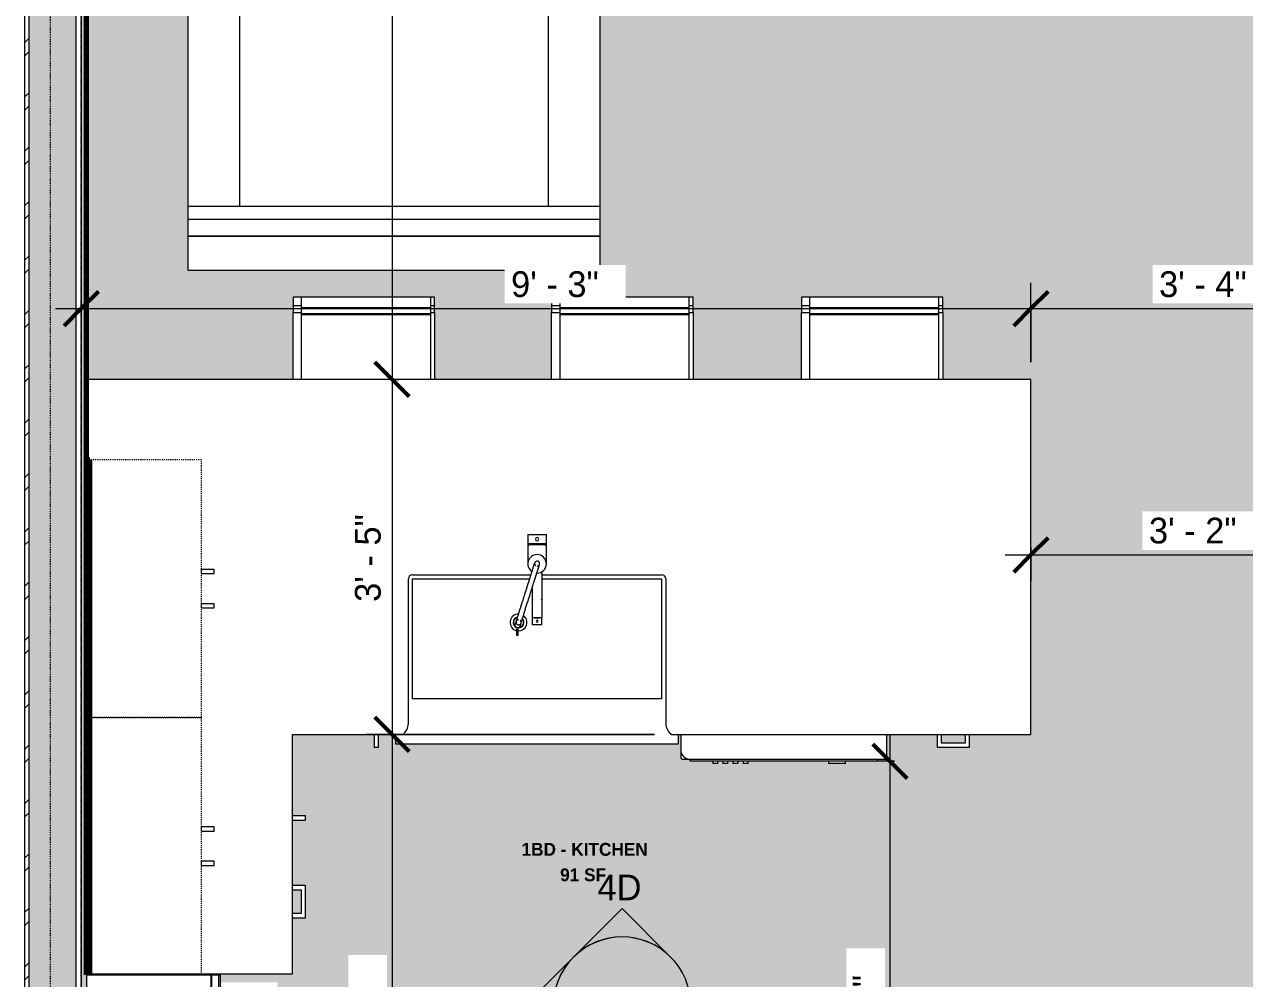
# Model space of a CAD drawing. Header units: inches. Extents: x 3011 to 5543, y -20 to 12119.
# Drawn here: x 4126.9 to 4269.1, y 10524.6 to 10635.8 of the extents above; entities that cross this region are included whole.
import ezdxf

# ---------------------------------------------------------------- set-up
doc = ezdxf.new("R2010")
doc.units = ezdxf.units.IN
doc.header["$MEASUREMENT"] = 0
doc.linetypes.add('Dash', pattern=[0.25, 0.125, -0.125])
doc.linetypes.add('Dash 3_32_', pattern=[0.1875, 0.09375, -0.09375])
for name, color, linetype, lineweight in [('0-2', 10, 'Continuous', 5), ('A-ANNO-DIMS', 211, 'Continuous', 9), ('A-ANNO-DIMS-32', 211, 'Continuous', 9), ('A-AREA-IDEN', 2, 'Continuous', 9), ('A-DETL-1', 90, 'Dash 3_32_', 18), ('A-WALL-1', 113, 'Continuous', 70), ('A-WALL-2', 113, 'Continuous', 9), ('A-WALL-3', 250, 'Continuous', 18), ('A-WALL-PATT-1', 50, 'Continuous', 9), ('A-WALL-PATT-2', 8, 'Continuous', 9), ('A-WALL-PATT-3', 253, 'Continuous', 9), ('G-ANNO-SYMB', 111, 'Continuous', 9), ('I-FURN', 30, 'Continuous', 9), ('I-WALL-1', 7, 'Continuous', 70), ('P-SANR-FIXT', 6, 'Continuous', 9), ('Q-CASE', 31, 'Continuous', 9), ('Q-CASE-3', 31, 'Dash', 9), ('Q-SPCQ', 91, 'Continuous', 9)]:
    doc.layers.add(name, color=color, linetype=linetype, lineweight=lineweight)
doc.layers.add('A-AREA-PATT-1', color=255, linetype='Continuous', lineweight=9, transparency=1)
doc.styles.add('Century Gothic', font='ufonts.com_century-gothic.ttf', dxfattribs={"height": 3})
doc.styles.add('Century Gothic_B_1', font='GOTHICB.TTF', dxfattribs={"height": 1.5})
doc.dimstyles.new('OD_1__HACK', dxfattribs={"dimscale": 12, "dimtxt": 3.132505, "dimasz": 0.333333, "dimexe": 0.25, "dimexo": 0.166667, "dimgap": 0.041667, "dimtad": 1, "dimdec": 0, "dimzin": 3, "dimdsep": 46, "dimlunit": 4, "dimtxsty": 'Century Gothic', "dimblk1": 'OBLIQUE', "dimblk2": 'OBLIQUE', "dimsah": 1, "dimcen": 0.09, "dimdle": 0.25, "dimazin": 0, "dimtfac": 1, "dimtdec": 4, "dimtix": 1, "dimtmove": 0, "dimatfit": 3, "dimfxl": 1, "dimtvp": 1, "dimtfill": 1, "dimfrac": 2, "dimtolj": 1, "dimtzin": 0, "dimarcsym": 2})
doc.dimstyles.new('OD_1__HACK_2_1', dxfattribs={"dimscale": 12, "dimtxt": 3.132505, "dimasz": 0.333333, "dimexe": 0.25, "dimexo": 0.166667, "dimgap": 0.041667, "dimtad": 1, "dimdec": 0, "dimzin": 3, "dimdsep": 46, "dimlunit": 4, "dimtxsty": 'Century Gothic', "dimblk1": 'OBLIQUE', "dimblk2": 'OBLIQUE', "dimsah": 1, "dimcen": 0.09, "dimdle": 0.25, "dimazin": 0, "dimtfac": 1, "dimtdec": 4, "dimtix": 1, "dimtmove": 0, "dimatfit": 3, "dimfxl": 1, "dimtvp": 1, "dimtfill": 1, "dimfrac": 2, "dimtolj": 1, "dimtzin": 0, "dimarcsym": 2})

# ---------------------------------------------------------------- blocks, each defined once
blk = doc.blocks.new('CTR - 1st Phase - Common Walls_rvt-6-1ST FLOOR - 1BD B - ADA TYPE B')
at = {"layer": 'A-WALL-PATT-1'}
h = blk.add_hatch(dxfattribs=at)
h.set_pattern_fill('FP_1', color=256, style=0, pattern_type=2)
h.set_pattern_definition([(0, (0, 0), (10.24, 2.56), [0.422, -7.258, 0.422, -7.258, -40.96]), (0, (0, 0), (10.24, 2.56), [-15.36, 0.422, -14.938, 0.422, -7.258, -17.92]), (0, (0, 0), (10.24, 2.56), [-38.4, 0.422, -4.698, 0.422, -12.378]), (120, (3.84, 1.28), (-7.33702503, 7.58810013), [0.422, -7.258, 0.422, -7.258, -40.96]), (120, (3.84, 1.28), (-7.33702503, 7.58810013), [-15.36, 0.422, -14.938, 0.422, -7.258, -17.92]), (120, (3.84, 1.28), (-7.33702503, 7.58810013), [-38.4, 0.422, -4.698, 0.422, -12.378]), (240, (5.12, 6.4), (-2.90297497, -10.14810013), [0.422, -7.258, 0.422, -7.258, -40.96]), (240, (5.12, 6.4), (-2.90297497, -10.14810013), [-15.36, 0.422, -14.938, 0.422, -7.258, -17.92]), (240, (5.12, 6.4), (-2.90297497, -10.14810013), [-38.4, 0.422, -4.698, 0.422, -12.378])])
h.paths.add_polyline_path([(-3200.7, 10476.16), (-3200.07, 10476.16), (-3200.07, 10671.61), (-3200.7, 10671.61), (-3200.7, 10488.92)], flags=0)
h.paths.add_polyline_path([(-3200.07, 10709.61), (-3200.07, 10813.49), (-3200.7, 10813.49), (-3200.7, 10709.61)], flags=0)
at = {"layer": 'A-WALL-PATT-2'}
h = blk.add_hatch(dxfattribs=at)
h.set_pattern_fill('FP_2', color=256, style=0, pattern_type=2)
h.set_pattern_definition([(45, (0, 0), (-3.1678384, 3.1678384), []), (45, (0, 4.8), (-3.1678384, 3.1678384), [])])
h.paths.add_polyline_path([(-3207.32, 10475.54), (-3206.82, 10475.54), (-3206.82, 10813.49), (-3207.32, 10813.49), (-3207.32, 10476.16)], flags=0)
at = {"layer": 'A-WALL-PATT-3'}
h = blk.add_hatch(dxfattribs=at)
h.set_pattern_fill('FP_3', color=256, style=0, pattern_type=2)
h.set_pattern_definition([(161.57, (0.16, 0.16), (-1.279773737, -0.000426766), [0, -9.107, 1.011, 0]), (18.43, (-0.16, 0.16), (-1.279773737, 0.000426766), [0, -9.107, 1.011, 0]), (108.43, (0.16, 0.16), (0.639452382, -3.199964008), [3.035, -7.083]), (71.57, (-0.16, 0.16), (0.639452382, 3.199964008), [3.035, -7.083])])
h.paths.add_polyline_path([(-3206.82, 10475.54), (-3201.32, 10475.54), (-3201.32, 10813.49), (-3206.82, 10813.49), (-3206.82, 10476.16)], flags=0)
at = {"layer": 'A-WALL-3'}
for p, q in [((-3207.32, 10813.49), (-3207.32, 10476.16)), ((-3206.82, 10813.49), (-3206.82, 10476.16)), ((-3201.32, 10671.61), (-3201.32, 10476.16)), ((-3200.7, 10671.61), (-3200.7, 10476.16))]:
    blk.add_line(p, q, dxfattribs=at)
at = {"layer": 'I-WALL-1'}
blk.add_line((-3200.07, 10525.05), (-3200.07, 10671.61), dxfattribs=at)
blk = doc.blocks.new('Couch-Both_Arms-Generic - 2-1523460-1ST FLOOR - 1BD B - ADA TYPE B')
at = {"layer": 'I-FURN'}
for p, q in [((-18, 18.5), (18, 18.5)), ((-18, 17.5), (-18, 18.5)), ((18, 18.5), (18, 17.5)), ((-24, 17.5), (-18, 17.5)), ((-24, -10), (-24, 17.5)), ((-18, 17.5), (-18, -10)), ((18, 17.5), (24, 17.5)), ((18, -10), (18, 17.5)), ((24, 17.5), (24, -10)), ((-24, -10), (24, -10)), ((-24, -13.5), (-24, -10)), ((24, -10), (24, -13.5)), ((-24, -11.5), (24, -11.5)), ((-24, -13.5), (24, -13.5)), ((-24, -17.5), (-24, -13.5)), ((24, -13.5), (-24, -13.5)), ((24, -13.5), (24, -17.5)), ((24, -17.5), (-24, -17.5))]:
    blk.add_line(p, q, dxfattribs=at)
blk = doc.blocks.new('Range - 24_ x 30_-2806124-1ST FLOOR - 1BD B - ADA TYPE B')
at = {"layer": 'Q-SPCQ'}
blk.add_line((0, -22), (0.12, -22), dxfattribs=at)
for centre, radius, start, end in [((6.5, -6), 3.5, 360, 180), ((23.5, -6), 3, 0, 180), ((6.5, -6), 3.5, 180, 223.5648), ((6.5, -6), 3.5, 316.4706, 0), ((23.5, -6), 3, 180, 233.8773), ((23.5, -6), 3, 306.1227, 0), ((6.5, -6), 3.5, 261.0228, 278.9772)]:
    blk.add_arc(centre, radius, start, end, dxfattribs=at)
blk = doc.blocks.new('Dishwasher_15404 - 34_ counter-2817256-1ST FLOOR - 1BD B - ADA TYPE B')
at = {"layer": 'Q-SPCQ'}
for p, q in [((26.68, 0), (24, 0)), ((26.87, -22.93), (26.87, -0.2)), ((27.12, -1.09), (26.87, -1.09)), ((27.12, -1.09), (27.12, -22.91)), ((27.37, -4.82), (27.12, -4.82)), ((27.37, -4.82), (27.37, -5.81)), ((27.12, -6.79), (27.37, -6.79)), ((27.37, -5.81), (27.37, -6.79)), ((27.37, -16.15), (27.12, -16.15)), ((27.12, -16.74), (27.37, -16.74)), ((27.37, -16.15), (27.37, -16.74)), ((27.37, -17.33), (27.12, -17.33)), ((27.12, -17.92), (27.37, -17.92)), ((27.37, -17.33), (27.37, -17.92)), ((27.37, -18.51), (27.12, -18.51)), ((27.12, -19.1), (27.37, -19.1)), ((27.37, -19.69), (27.12, -19.69)), ((27.37, -18.51), (27.37, -19.1)), ((27.37, -19.69), (27.37, -20.28)), ((27.12, -20.28), (27.37, -20.28)), ((24, -24), (25.8, -24)), ((25.8, -24), (26.68, -24)), ((27.12, -22.91), (26.87, -22.91)), ((26.87, -23.8), (26.87, -22.93))]:
    blk.add_line(p, q, dxfattribs=at)
for centre, radius, start, end in [((26.68, -0.2), 0.197, 360, 90), ((26.68, -0.2), 0.197, 15, 75), ((25.8, -22.93), 1.07, 270, 0), ((26.68, -23.8), 0.197, 270, 0)]:
    blk.add_arc(centre, radius, start, end, dxfattribs=at)
blk = doc.blocks.new('Bar_Stool_6722_1_ - Bar_Stool_6722_1_-1372833-1ST FLOOR - 1BD B - ADA TYPE B')
at = {"layer": 'I-FURN'}
for p, q in [((1, 0), (0, 0)), ((0, 0), (0, -0.98)), ((0, -0.98), (1, -0.98)), ((0, -0.98), (0, -1.78)), ((1, -1.24), (1, 0)), ((16, 0), (1, 0)), ((1, -1.91), (1, -1.24)), ((16, -1.24), (1, -1.24)), ((16.5, 0), (16, 0)), ((16, 0), (16, -1.24)), ((16, -0.98), (16.5, -0.98)), ((16, -1.24), (16, -1.91)), ((16.5, -0.98), (16.5, 0)), ((16.5, -1.78), (16.5, -0.98)), ((0, -1.78), (1, -1.78)), ((0, -9.59), (0, -1.78)), ((1, -1.91), (16, -1.91)), ((1, -2.03), (1, -1.91)), ((1, -9.59), (1, -2.03)), ((1, -2.03), (16, -2.03)), ((16, -1.78), (16.5, -1.78)), ((16, -1.91), (16, -2.03)), ((16, -2.03), (16, -9.59)), ((16.5, -1.78), (16.5, -9.59))]:
    blk.add_line(p, q, dxfattribs=at)
blk = doc.blocks.new('30quot_MicrowaveVent_11166 - 70cm miele oven-2804781-1ST FLOOR - 1BD B - ADA TYPE B')
at = {"layer": 'Q-CASE'}
for p, q in [((8.88, 16.6), (7.69, 16.6)), ((7.69, 15.63), (7.69, 16.55)), ((8.88, 16.55), (8.88, 15.63)), ((15.68, 15.6), (-14.2, 15.6)), ((-14.2, 15.39), (-14.2, 15.6)), ((-14.2, 14.61), (-14.2, 15.39)), ((15.68, 15.39), (-14.2, 15.39)), ((15.68, 14.61), (-14.2, 14.61)), ((-14.2, 0), (-14.2, 14.49)), ((-14.2, 14.49), (15.68, 14.49)), ((15.68, 15.6), (15.68, 15.39)), ((15.68, 15.39), (15.68, 14.61)), ((15.68, 14.49), (15.68, 0)), ((-14.2, 0), (15.68, 0))]:
    blk.add_line(p, q, dxfattribs=at)
blk = doc.blocks.new('Base Cabinet 4 Drawer 254 - Base Cabinet 4 Drawer 254 15_-2584595-1ST FLOOR - 1BD B - ADA TYPE B')
at = {"layer": 'Q-CASE'}
for p, q in [((2.61, 25.5), (-1.14, 25.5)), ((-1.14, 25.5), (-1.14, 24)), ((-0.64, 24), (-0.64, 25)), ((-0.64, 25), (2.11, 25)), ((2.11, 25), (2.11, 24)), ((2.61, 24), (2.61, 25.5))]:
    blk.add_line(p, q, dxfattribs=at)
blk = doc.blocks.new('Base Cabinet 3 Drawer 230 - Base Cabinet 3 Drawer 230 15_-2603807-1ST FLOOR - 1BD B - ADA TYPE B')
at = {"layer": 'Q-CASE'}
for p, q in [((2.61, 25.5), (-1.14, 25.5)), ((-1.14, 25.5), (-1.14, 24)), ((-0.64, 24), (-0.64, 25)), ((-0.64, 25), (2.11, 25)), ((2.11, 25), (2.11, 24)), ((2.61, 24), (2.61, 25.5))]:
    blk.add_line(p, q, dxfattribs=at)
blk = doc.blocks.new('kitchen_faucet_14143 - kitchen_faucet_14143-2965259-1ST FLOOR - 1BD B - ADA TYPE B')
at = {"layer": 'P-SANR-FIXT'}
for p, q in [((-7.58, 2.4), (-8.24, 2.4)), ((-8.24, 2.2), (-7.58, 2.2)), ((-6.99, 1.91), (-7.41, 2.04)), ((-7.23, 2.59), (-6.81, 2.46)), ((-6.3, 0.57), (-7.09, 0.57)), ((-7.09, -0.57), (-7.09, 0.57)), ((-2.84, 0.59), (-6.3, 0.59)), ((-6.3, 0.3), (-6.3, 0.59)), ((-6.3, 0.29), (-6.3, 0.15)), ((-6.3, 0.15), (-6.3, 0.29)), ((-6.3, 0.15), (-6.3, -0.15)), ((-6.3, -0.15), (-6.3, 0.15)), ((-3.97, 0.59), (-4.89, 0.59)), ((-0.9, 0.59), (-0.93, 0.59)), ((2.26, 1.08), (0, 1.08)), ((2.34, 1.02), (2.1, 1.02)), ((2.26, 1.08), (2.26, -1.08)), ((3.44, 1.08), (2.34, 1.08)), ((2.34, -1.08), (2.34, 1.08)), ((3.44, 1.08), (3.44, -1.08)), ((-7.09, -0.57), (-6.3, -0.57)), ((-6.3, -0.15), (-6.3, -0.29)), ((-6.3, -0.29), (-6.3, -0.15)), ((-6.3, -0.59), (-6.3, -0.3)), ((-6.3, -0.59), (-0.9, -0.59)), ((-4.89, -0.59), (-3.97, -0.59)), ((0, -1.08), (2.26, -1.08)), ((2.1, -1.02), (2.34, -1.02)), ((2.34, -1.08), (3.44, -1.08))]:
    blk.add_line(p, q, dxfattribs=at)
at = {"layer": 'P-SANR-FIXT', "flags": 128}
for points in [[(-6.52, 2.15), (-6.53, 2.23), (-6.56, 2.3), (-6.61, 2.36), (-6.67, 2.41), (-6.74, 2.44), (-6.82, 2.45), (-6.9, 2.44), (-6.97, 2.41), (-7.03, 2.36), (-7.08, 2.3), (-7.1, 2.23), (-7.11, 2.15)], [(-7.11, 2.15), (-7.1, 2.08), (-7.08, 2), (-7.03, 1.94), (-6.97, 1.9), (-6.9, 1.87), (-6.82, 1.86), (-6.74, 1.87), (-6.67, 1.9), (-6.61, 1.94), (-6.59, 1.97)], [(-6.91, 1.87), (-6.91, 1.87), (-6.91, 1.87), (-6.9, 1.87), (-6.9, 1.87), (-6.9, 1.87), (-6.89, 1.87), (-6.89, 1.86), (-6.88, 1.86), (-6.88, 1.86), (-6.87, 1.86), (-6.86, 1.86), (-6.71, 1.81), (-6.69, 1.8), (-6.68, 1.8), (-6.51, 1.75), (-6.49, 1.74), (-6.46, 1.73), (-6.43, 1.72), (-6.41, 1.71), (-6.38, 1.7), (-6.35, 1.69), (-6.32, 1.68), (-6.29, 1.67), (-6.26, 1.66), (-6.22, 1.65), (-6.19, 1.64), (-6.16, 1.63), (-6.12, 1.62), (-6.09, 1.61), (-6.05, 1.6), (-6.01, 1.59), (-5.98, 1.58), (-5.94, 1.56), (-5.9, 1.55), (-5.86, 1.54), (-5.82, 1.53), (-5.78, 1.51), (-5.74, 1.5), (-5.69, 1.49), (-5.65, 1.47), (-5.61, 1.46), (-5.56, 1.45), (-5.52, 1.43), (-5.47, 1.42), (-5.42, 1.4), (-5.38, 1.39), (-5.33, 1.37), (-5.28, 1.36), (-5.23, 1.34), (-5.18, 1.33), (-4.48, 1.1), (-4.42, 1.09), (-4.36, 1.07), (-4.31, 1.05), (-4.25, 1.03), (-4.19, 1.01), (-4.13, 0.99), (-4.07, 0.98), (-4.02, 0.96), (-3.96, 0.94), (-3.9, 0.92), (-3.84, 0.9), (-3.78, 0.88), (-3.72, 0.86), (-3.66, 0.85), (-3.6, 0.83), (-3.54, 0.81), (-3.48, 0.79), (-3.42, 0.77), (-3.36, 0.75), (-3.3, 0.73), (-3.24, 0.71), (-3.18, 0.69), (-3.12, 0.68), (-3.06, 0.66), (-3, 0.64), (-2.94, 0.62), (-2.88, 0.6), (-2.83, 0.58), (-2.77, 0.56), (-2.71, 0.55), (-2.65, 0.53), (-2.03, 0.33), (-1.98, 0.32), (-1.93, 0.3), (-1.88, 0.28), (-1.83, 0.27), (-1.78, 0.25), (-1.54, 0.18), (-1.49, 0.16), (-1.45, 0.15), (-1.4, 0.13), (-1.36, 0.12), (-1.31, 0.1), (-1.27, 0.09), (-1.23, 0.08), (-1.18, 0.06), (-1.14, 0.05), (-1.1, 0.04), (-1.06, 0.03), (-1.03, 0.01), (-0.99, 0), (-0.95, -0.01), (-0.91, -0.02), (-0.88, -0.03), (-0.84, -0.04), (-0.81, -0.05), (-0.77, -0.07), (-0.74, -0.08), (-0.71, -0.09), (-0.68, -0.1), (-0.65, -0.11), (-0.62, -0.11), (-0.59, -0.12), (-0.56, -0.13), (-0.53, -0.14), (-0.51, -0.15), (-0.48, -0.16), (-0.45, -0.17), (-0.43, -0.17), (-0.41, -0.18), (-0.38, -0.19), (-0.36, -0.2), (-0.34, -0.2), (-0.32, -0.21), (-0.3, -0.21), (-0.28, -0.22), (-0.26, -0.23), (-0.25, -0.23), (-0.23, -0.24), (-0.21, -0.24), (-0.2, -0.25), (-0.18, -0.25), (-0.17, -0.26), (-0.16, -0.26), (-0.15, -0.26), (-0.14, -0.27), (-0.13, -0.27), (-0.12, -0.27), (-0.11, -0.28), (-0.1, -0.28), (-0.09, -0.28), (-0.09, -0.28), (-0.08, -0.28), (-0.08, -0.29), (-0.07, -0.29), (-0.07, -0.29), (-0.07, -0.29), (-0.07, -0.29), (-0.06, -0.29), (-0.06, -0.29)], [(-6.73, 2.43), (-6.73, 2.43), (-6.73, 2.43), (-6.73, 2.43), (-6.72, 2.43), (-6.72, 2.43), (-6.72, 2.43), (-6.71, 2.43), (-6.71, 2.43), (-6.7, 2.42), (-6.69, 2.42), (-6.68, 2.42), (-6.53, 2.37), (-6.52, 2.37), (-6.5, 2.36), (-6.48, 2.35), (-6.46, 2.35), (-6.44, 2.34), (-6.42, 2.33), (-6.39, 2.33), (-6.37, 2.32), (-6.34, 2.31), (-6.32, 2.3), (-6.29, 2.3), (-6.27, 2.29), (-6.24, 2.28), (-6.21, 2.27), (-6.18, 2.26), (-6.15, 2.25), (-6.12, 2.24), (-6.09, 2.23), (-6.06, 2.22), (-6.03, 2.21), (-5.99, 2.2), (-5.96, 2.19), (-5.92, 2.18), (-5.89, 2.17), (-5.85, 2.16), (-5.81, 2.14), (-5.78, 2.13), (-5.74, 2.12), (-5.7, 2.11), (-5.66, 2.1), (-5.62, 2.08), (-5.58, 2.07), (-5.53, 2.06), (-5.49, 2.04), (-5.45, 2.03), (-5.4, 2.01), (-5.36, 2), (-5.31, 1.99), (-5.27, 1.97), (-5.22, 1.96), (-5.17, 1.94), (-5.12, 1.93), (-5.07, 1.91), (-5.02, 1.9), (-4.97, 1.88), (-4.92, 1.86), (-4.87, 1.85), (-4.82, 1.83), (-4.77, 1.81), (-4.71, 1.8), (-4.66, 1.78), (-4.61, 1.76), (-4.55, 1.75), (-4.5, 1.73), (-4.44, 1.71), (-4.39, 1.69), (-4.33, 1.68), (-4.27, 1.66), (-4.22, 1.64), (-4.16, 1.62), (-4.1, 1.6), (-4.04, 1.59), (-3.99, 1.57), (-3.93, 1.55), (-3.87, 1.53), (-3.81, 1.51), (-3.75, 1.49), (-3.69, 1.47), (-3.63, 1.46), (-3.57, 1.44), (-3.51, 1.42), (-3.45, 1.4), (-3.39, 1.38), (-3.33, 1.36), (-3.27, 1.34), (-3.21, 1.32), (-3.15, 1.31), (-3.09, 1.29), (-3.03, 1.27), (-2.97, 1.25), (-2.92, 1.23), (-2.86, 1.21), (-2.8, 1.19), (-2.74, 1.17), (-2.68, 1.16), (-2.62, 1.14), (-2.56, 1.12), (-2.51, 1.1), (-1.88, 0.9), (-1.83, 0.89), (-1.78, 0.87), (-1.73, 0.85), (-1.67, 0.84), (-1.62, 0.82), (-1.4, 0.75), (-1.35, 0.74), (-1.3, 0.72), (-1.26, 0.71), (-1.21, 0.69), (-1.17, 0.68), (-1.12, 0.66), (-1.08, 0.65), (-1.04, 0.64), (-1, 0.62), (-0.96, 0.61), (-0.92, 0.6), (-0.88, 0.59), (-0.84, 0.57), (-0.8, 0.56), (-0.76, 0.55), (-0.73, 0.54), (-0.69, 0.53), (-0.66, 0.52), (-0.62, 0.51), (-0.59, 0.5), (-0.56, 0.49), (-0.52, 0.47), (-0.49, 0.47), (-0.46, 0.46), (-0.43, 0.45), (-0.4, 0.44), (-0.38, 0.43), (-0.35, 0.42), (-0.32, 0.41), (-0.3, 0.4), (-0.27, 0.4), (-0.25, 0.39), (-0.22, 0.38), (-0.2, 0.37), (-0.18, 0.37), (-0.16, 0.36), (-0.14, 0.35), (-0.12, 0.35), (-0.1, 0.34), (-0.08, 0.34), (-0.06, 0.33), (-0.05, 0.32), (-0.03, 0.32), (-0.02, 0.32), (0, 0.31), (0.01, 0.31), (0.02, 0.3), (0.03, 0.3), (0.04, 0.3), (0.05, 0.29), (0.06, 0.29), (0.07, 0.29), (0.08, 0.28), (0.09, 0.28), (0.09, 0.28), (0.1, 0.28), (0.1, 0.28), (0.11, 0.28), (0.11, 0.28), (0.11, 0.27), (0.11, 0.27), (0.11, 0.27)], [(0.27, -0.18), (0.3, -0.11), (0.32, -0.03), (0.31, 0.04), (0.29, 0.12), (0.25, 0.18), (0.19, 0.23), (0.13, 0.27), (0.05, 0.29), (-0.03, 0.28), (-0.1, 0.26), (-0.17, 0.22), (-0.22, 0.16)], [(-0.27, -0.02), (-0.27, -0.06), (-0.24, -0.13), (-0.2, -0.2), (-0.15, -0.25), (-0.08, -0.28), (0, -0.3), (0.08, -0.3), (0.15, -0.28), (0.21, -0.23), (0.27, -0.18)]]:
    blk.add_lwpolyline(points, dxfattribs=at)
at = {"layer": 'P-SANR-FIXT'}
for centre, radius, start, end in [((-6.83, 2.16), 0.984, 0, 166.1547), ((-6.83, 2.16), 0.984, 177.3509, 180), ((-6.83, 2.16), 0.984, 180, 324.7572), ((-6.83, 2.16), 0.63, 10.1899, 180), ((-6.83, 2.16), 0.63, 180, 314.2219), ((-6.83, 2.16), 0.591, 132.8835, 180), ((-6.83, 2.16), 0.591, 180, 191.3603), ((-6.83, 2.16), 0.591, 191.3603, 311.9843), ((-6.83, 2.16), 0.591, 12.1323, 132.8835), ((-6.69, 0), 0.118, 0, 180), ((0, 0), 1.08, 178.2461, 180), ((0, 0), 1.08, 0, 147.1418), ((2.88, 0), 0.197, 360, 180), ((-6.69, 0), 0.118, 180, 360), ((0, 0), 1.08, 180, 360), ((2.88, 0), 0.197, 180, 360)]:
    blk.add_arc(centre, radius, start, end, dxfattribs=at)
for centre, major_axis, ratio, start_param, end_param in [((-8.24, 2.3), (0, 0.0984), 0.984808, 4.712389, 7.853982), ((-8.24, 2.3), (0, 0.0984), 0.984808, 1.570796, 4.712389), ((-3.97, 0), (0, 0.591), 0.906308, 6.104473, 6.736574), ((-3.97, 0), (0, 0.591), 0.906308, 2.688204, 3.320305)]:
    blk.add_ellipse(centre, major_axis=major_axis, ratio=ratio, start_param=start_param, end_param=end_param, dxfattribs=at)
blk = doc.blocks.new('Stainless Steel Farmhous Kitchen Sink - Stainless Steel Farmhous Kitchen Sink-2552578-1ST FLOOR - 1BD B - ADA TYPE B')
at = {"layer": 'P-SANR-FIXT'}
for p, q in [((-33, 22.2), (-33, 21.11)), ((0, 22.2), (-33, 22.2)), ((0, 21.11), (0, 22.2)), ((-31, 3), (-31, 16.96)), ((-31, 16.96), (-2, 16.96)), ((-2, 16.96), (-2, 3)), ((-17.09, 3), (-31, 3)), ((-2, 3), (-15.65, 3))]:
    blk.add_line(p, q, dxfattribs=at)
blk = doc.blocks.new('300 Series Wall Hung Cabinet_302 - 30_ X 36_-2572944-1ST FLOOR - 1BD B - ADA TYPE B')
at = {"layer": 'Q-CASE'}
for p, q in [((-2.25, -13.19), (-1.76, -13.19)), ((-2.25, -13.19), (-2.25, -14.69)), ((-1.76, -14.69), (-1.76, -13.19)), ((1.75, -13.19), (2.24, -13.19)), ((1.75, -13.19), (1.75, -14.69)), ((2.24, -14.69), (2.24, -13.19)), ((-2.25, -14.69), (-1.76, -14.69)), ((1.75, -14.69), (2.24, -14.69))]:
    blk.add_line(p, q, dxfattribs=at)
at = {"layer": 'Q-CASE-3'}
for p, q in [((15, -0.19), (-15, -0.19)), ((-15, -0.19), (-15, -13.19)), ((15, -13.19), (15, -0.19)), ((-15, -13.19), (15, -13.19))]:
    blk.add_line(p, q, dxfattribs=at)
blk = doc.blocks.new('Base Cabinet Corner 197 - Base Cabinet Corner 197-2569781-1ST FLOOR - 1BD B - ADA TYPE B')
at = {"layer": 'Q-CASE'}
for p, q in [((2.23, 34), (0.74, 34)), ((0.74, 33.51), (2.23, 33.51)), ((2.23, 33.51), (2.23, 34)), ((10.73, 25.5), (10.24, 25.5)), ((10.24, 25.5), (10.24, 24)), ((10.73, 24), (10.73, 25.5))]:
    blk.add_line(p, q, dxfattribs=at)
blk = doc.blocks.new('Elevation - Filled Arrow-152140-1ST FLOOR - 1BD B - ADA TYPE B')
at = {"layer": 'G-ANNO-SYMB'}
for start, end in [(360, 180), (180, 360)]:
    blk.add_arc((0, 0), 0.25, start, end, dxfattribs=at)
blk = doc.blocks.new('Elevation - Filled Arrow-151867-1ST FLOOR - 1BD B - ADA TYPE B')
at = {"layer": 'G-ANNO-SYMB'}
for p, q in [((0, 0.3536), (-0.1768, 0.1768)), ((0.1768, 0.1768), (0, 0.3536))]:
    blk.add_line(p, q, dxfattribs=at)
blk.add_arc((0, 0), 0.25, 45, 135, dxfattribs=at)
blk = doc.blocks.new('DIMBLOCK89-1ST FLOOR - 1BD B - ADA TYPE B')
at = {"layer": 'A-ANNO-DIMS-32'}
for p, q in [((4169.78, 10821.18), (4169.78, 10594.44)), ((4170.61, 10818.18), (4166.78, 10818.18)), ((4169.78, 10818.18), (4170.61, 10818.18)), ((4170.61, 10594.44), (4166.78, 10594.44)), ((4169.78, 10594.44), (4170.61, 10594.44))]:
    blk.add_line(p, q, dxfattribs=at)
at = {"layer": 'A-ANNO-DIMS-32', "lineweight": 50}
for p, q in [((4169.78, 10818.18), (4167.78, 10820.18)), ((4169.78, 10818.18), (4171.78, 10816.18)), ((4169.78, 10594.44), (4167.78, 10596.44)), ((4169.78, 10594.44), (4171.78, 10592.44))]:
    blk.add_line(p, q, dxfattribs=at)
at = {"layer": 'A-ANNO-DIMS-32', "color": 0, "insert": (4165.44, 10699.89), "char_height": 3, "width": 15.394, "attachment_point": 1, "rotation": 90, "line_spacing_factor": 0.984502, "style": 'Century Gothic', "bg_fill": 3, "box_fill_scale": 1.25, "bg_fill_color": 256, "bg_fill_true_color": 13158600, "bg_fill_transparency": 0}
blk.add_mtext('18\' - 8"', dxfattribs=at)
blk = doc.blocks.new('_Oblique')
at = {"color": 0, "linetype": 'ByBlock', "lineweight": -2}
blk.add_line((-0.5, -0.5), (0.5, 0.5), dxfattribs=at)
blk = doc.blocks.new('DIMBLOCK90-1ST FLOOR - 1BD B - ADA TYPE B')
at = {"layer": 'A-ANNO-DIMS-32', "lineweight": 50}
for p, q in [((4169.78, 10594.44), (4167.78, 10596.44)), ((4169.78, 10594.44), (4171.78, 10592.44)), ((4169.78, 10553.06), (4167.78, 10555.06)), ((4169.78, 10553.06), (4171.78, 10551.06))]:
    blk.add_line(p, q, dxfattribs=at)
at = {"layer": 'A-ANNO-DIMS-32'}
for p, q in [((4170.61, 10594.44), (4166.78, 10594.44)), ((4169.78, 10594.44), (4169.78, 10553.06)), ((4169.78, 10594.44), (4170.61, 10594.44)), ((4200.36, 10553.06), (4166.78, 10553.06)), ((4169.78, 10553.06), (4200.36, 10553.06))]:
    blk.add_line(p, q, dxfattribs=at)
at = {"layer": 'A-ANNO-DIMS-32', "color": 0, "insert": (4165.44, 10568.51), "char_height": 3, "width": 12.5897, "attachment_point": 1, "rotation": 90, "line_spacing_factor": 0.984502, "style": 'Century Gothic', "bg_fill": 3, "box_fill_scale": 1.25, "bg_fill_color": 256, "bg_fill_true_color": 13158600, "bg_fill_transparency": 0}
blk.add_mtext('3\' - 5"', dxfattribs=at)
blk = doc.blocks.new('DIMBLOCK91-1ST FLOOR - 1BD B - ADA TYPE B')
at = {"layer": 'A-ANNO-DIMS-32', "lineweight": 50}
for p, q in [((4169.78, 10553.06), (4167.78, 10555.06)), ((4169.78, 10553.06), (4171.78, 10551.06)), ((4169.78, 10482.16), (4167.78, 10484.16)), ((4169.78, 10482.16), (4171.78, 10480.16))]:
    blk.add_line(p, q, dxfattribs=at)
at = {"layer": 'A-ANNO-DIMS-32'}
for p, q in [((4200.36, 10553.06), (4166.78, 10553.06)), ((4169.78, 10553.06), (4169.78, 10482.16)), ((4169.78, 10553.06), (4200.36, 10553.06)), ((4170.61, 10482.16), (4166.78, 10482.16)), ((4169.78, 10482.16), (4170.61, 10482.16))]:
    blk.add_line(p, q, dxfattribs=at)
at = {"layer": 'A-ANNO-DIMS-32', "color": 0, "insert": (4165.44, 10511.2), "char_height": 3, "width": 15.394, "attachment_point": 1, "rotation": 90, "line_spacing_factor": 0.984502, "style": 'Century Gothic', "bg_fill": 3, "box_fill_scale": 1.25, "bg_fill_color": 256, "bg_fill_true_color": 13158600, "bg_fill_transparency": 0}
blk.add_mtext('5\' - 11"', dxfattribs=at)
blk = doc.blocks.new('DIMBLOCK93-1ST FLOOR - 1BD B - ADA TYPE B')
at = {"layer": 'A-ANNO-DIMS-32'}
for p, q in [((4244.22, 10596.44), (4244.22, 10605.7)), ((4133.54, 10603.53), (4133.54, 10599.7)), ((4133.54, 10602.7), (4133.54, 10603.53)), ((4130.54, 10602.7), (4244.22, 10602.7)), ((4244.22, 10602.7), (4244.22, 10596.44))]:
    blk.add_line(p, q, dxfattribs=at)
at = {"layer": 'A-ANNO-DIMS-32', "lineweight": 50}
for p, q in [((4133.54, 10602.7), (4135.54, 10604.7)), ((4244.22, 10602.7), (4246.22, 10604.7)), ((4133.54, 10602.7), (4131.54, 10600.7)), ((4244.22, 10602.7), (4242.22, 10600.7))]:
    blk.add_line(p, q, dxfattribs=at)
at = {"layer": 'A-ANNO-DIMS-32', "color": 0, "insert": (4183.64, 10607.04), "char_height": 3, "width": 12.5897, "attachment_point": 1, "line_spacing_factor": 0.984502, "style": 'Century Gothic', "bg_fill": 3, "box_fill_scale": 1.25, "bg_fill_color": 256, "bg_fill_true_color": 13158600, "bg_fill_transparency": 0}
blk.add_mtext('9\' - 3"', dxfattribs=at)
blk = doc.blocks.new('DIMBLOCK94-1ST FLOOR - 1BD B - ADA TYPE B')
at = {"layer": 'A-ANNO-DIMS-32'}
for p, q in [((4244.22, 10596.44), (4244.22, 10605.7)), ((4284.6, 10603.53), (4284.6, 10599.7)), ((4284.6, 10602.7), (4284.6, 10603.53)), ((4244.22, 10602.7), (4284.6, 10602.7)), ((4244.22, 10602.7), (4244.22, 10596.44))]:
    blk.add_line(p, q, dxfattribs=at)
at = {"layer": 'A-ANNO-DIMS-32', "lineweight": 50}
for p, q in [((4244.22, 10602.7), (4246.22, 10604.7)), ((4284.6, 10602.7), (4286.6, 10604.7)), ((4244.22, 10602.7), (4242.22, 10600.7)), ((4284.6, 10602.7), (4282.6, 10600.7))]:
    blk.add_line(p, q, dxfattribs=at)
at = {"layer": 'A-ANNO-DIMS-32', "color": 0, "insert": (4259.16, 10607.04), "char_height": 3, "width": 12.5897, "attachment_point": 1, "line_spacing_factor": 0.984502, "style": 'Century Gothic', "bg_fill": 3, "box_fill_scale": 1.25, "bg_fill_color": 256, "bg_fill_true_color": 13158600, "bg_fill_transparency": 0}
blk.add_mtext('3\' - 4"', dxfattribs=at)
blk = doc.blocks.new('DIMBLOCK102-1ST FLOOR - 1BD B - ADA TYPE B')
at = {"layer": 'A-ANNO-DIMS-32'}
for p, q in [((4227.8, 10552.94), (4227.8, 10487.16)), ((4228.33, 10549.94), (4224.8, 10549.94)), ((4227.8, 10549.94), (4228.33, 10549.94)), ((4228.63, 10490.16), (4224.8, 10490.16)), ((4227.8, 10490.16), (4228.63, 10490.16))]:
    blk.add_line(p, q, dxfattribs=at)
at = {"layer": 'A-ANNO-DIMS-32', "lineweight": 50}
for p, q in [((4227.8, 10549.94), (4225.8, 10551.94)), ((4227.8, 10549.94), (4229.8, 10547.94)), ((4227.8, 10490.16), (4225.8, 10492.16)), ((4227.8, 10490.16), (4229.8, 10488.16))]:
    blk.add_line(p, q, dxfattribs=at)
at = {"layer": 'A-ANNO-DIMS-32', "color": 0, "insert": (4223.46, 10514.81), "char_height": 3, "width": 12.5897, "attachment_point": 1, "rotation": 90, "line_spacing_factor": 0.984502, "style": 'Century Gothic', "bg_fill": 3, "box_fill_scale": 1.25, "bg_fill_color": 256, "bg_fill_true_color": 13158600, "bg_fill_transparency": 0}
blk.add_mtext('5\' - 0"', dxfattribs=at)
blk = doc.blocks.new('DIMBLOCK103-1ST FLOOR - 1BD B - ADA TYPE B')
at = {"layer": 'A-ANNO-DIMS-32', "lineweight": 50}
for p, q in [((4244.22, 10573.98), (4246.22, 10575.98)), ((4282.22, 10573.98), (4284.22, 10575.98)), ((4244.22, 10573.98), (4242.22, 10571.98)), ((4282.22, 10573.98), (4280.22, 10571.98))]:
    blk.add_line(p, q, dxfattribs=at)
at = {"layer": 'A-ANNO-DIMS-32'}
for p, q in [((4241.22, 10573.98), (4285.22, 10573.98)), ((4244.22, 10574.81), (4244.22, 10570.98)), ((4244.22, 10573.98), (4244.22, 10574.81)), ((4282.22, 10574.81), (4282.22, 10570.98)), ((4282.22, 10573.98), (4282.22, 10574.81))]:
    blk.add_line(p, q, dxfattribs=at)
at = {"layer": 'A-ANNO-DIMS-32', "color": 0, "insert": (4257.98, 10578.32), "char_height": 3, "width": 12.5897, "attachment_point": 1, "line_spacing_factor": 0.984502, "style": 'Century Gothic', "bg_fill": 3, "box_fill_scale": 1.25, "bg_fill_color": 256, "bg_fill_true_color": 13158600, "bg_fill_transparency": 0}
blk.add_mtext('3\' - 2"', dxfattribs=at)

msp = doc.modelspace()

# ---------------------------------------------------------------- hatches: boundary and pattern name
at = {"layer": 'A-AREA-PATT-1'}
h = msp.add_hatch(color=256, dxfattribs=at)
h.paths.add_polyline_path([(4273.93, 10594.44), (4281.81, 10594.44), (4281.81, 10621.71), (4281.22, 10621.71), (4281.22, 10624.71), (4284.6, 10624.71), (4284.6, 10658.71), (4281.22, 10658.71), (4281.22, 10661.71), (4281.81, 10661.71), (4281.81, 10812.89), (4284.6, 10812.89), (4284.6, 10813.86), (4272.78, 10813.86), (4272.78, 10818.18), (4236.66, 10818.18), (4236.66, 10813.86), (4129.92, 10813.86), (4129.92, 10813.49), (4134.17, 10813.49), (4134.17, 10726.61), (4149.04, 10726.61), (4149.04, 10725.95), (4149.07, 10725.95), (4149.07, 10725.46), (4149.04, 10725.46), (4149.04, 10710.27), (4149.08, 10710.27), (4149.08, 10709.27), (4149.04, 10709.27), (4149.04, 10708.61), (4145.04, 10708.61), (4145.04, 10672.61), (4149.04, 10672.61), (4149.04, 10671.95), (4149.08, 10671.95), (4149.07, 10670.95), (4149.04, 10670.95), (4149.04, 10655.76), (4149.07, 10655.76), (4149.07, 10655.27), (4149.04, 10655.27), (4149.04, 10654.61), (4134.17, 10654.61), (4134.17, 10594.44), (4158.23, 10594.44), (4158.23, 10604.03), (4174.73, 10604.03), (4174.73, 10594.44), (4188.35, 10594.44), (4188.35, 10604.03), (4204.85, 10604.03), (4204.85, 10594.44), (4217.47, 10594.44), (4217.47, 10604.03), (4233.97, 10604.03), (4233.97, 10594.44), (4244.22, 10594.44)], flags=0)
h.paths.add_polyline_path([(4174.73, 10607.12), (4145.99, 10607.12), (4145.99, 10642.12), (4151.99, 10642.12), (4151.99, 10643.12), (4187.99, 10643.12), (4187.99, 10642.12), (4193.99, 10642.12), (4193.99, 10607.12), (4182.04, 10607.12)], flags=0)
h.paths.add_polyline_path([(4229.32, 10652.12), (4198.32, 10652.12), (4198.32, 10658.12), (4197.32, 10658.12), (4197.32, 10730.12), (4198.32, 10730.12), (4198.32, 10736.12), (4233.32, 10736.12), (4233.32, 10652.12)], flags=0)
h.paths.add_polyline_path([(4151.99, 10745.12), (4151.99, 10746.12), (4145.99, 10746.12), (4145.99, 10781.12), (4193.99, 10781.12), (4193.99, 10746.12), (4187.99, 10746.12), (4187.99, 10745.12)], flags=0)
h.paths.add_polyline_path([(4272.66, 10813.86), (4272.03, 10813.86), (4272.03, 10817.18), (4272.66, 10817.18), (4272.66, 10815.65)], flags=0)
h.paths.add_polyline_path([(4237.41, 10813.86), (4236.78, 10813.86), (4236.78, 10817.18), (4237.41, 10817.18)], flags=0)
h = msp.add_hatch(color=256, dxfattribs=at)
h.paths.add_polyline_path([(4304.82, 10476.16), (4303.07, 10476.16), (4303.07, 10512.16), (4304.82, 10512.16), (4304.82, 10477.55)], flags=0)
h.paths.add_polyline_path([(4269.76, 10472.29), (4304.19, 10472.29), (4304.19, 10474.23), (4304.82, 10474.23), (4304.82, 10476.16), (4310.31, 10476.16), (4310.31, 10491.44), (4313.09, 10491.44), (4313.09, 10493.81), (4342.72, 10493.81), (4342.72, 10496.6), (4344.13, 10496.6), (4344.13, 10515.84), (4343.54, 10515.84), (4343.54, 10518.84), (4346.92, 10518.84), (4346.92, 10552.84), (4343.54, 10552.84), (4343.54, 10555.84), (4344.13, 10555.84), (4344.13, 10557.05), (4342.72, 10557.05), (4342.72, 10556.71), (4340.22, 10556.71), (4340.22, 10557.46), (4339.97, 10557.46), (4339.97, 10559.46), (4314.97, 10559.46), (4314.97, 10559.84), (4291.97, 10559.84), (4291.97, 10557.46), (4291.72, 10557.46), (4291.72, 10556.71), (4289.22, 10556.71), (4289.22, 10557.05), (4281.81, 10557.05), (4281.81, 10594.44), (4244.22, 10594.44), (4244.22, 10476.16), (4245.41, 10476.16), (4246.62, 10477.93), (4246.62, 10476.16), (4268.82, 10476.16), (4268.82, 10474.23), (4269.44, 10474.23), (4269.44, 10472.29)], flags=0)
h = msp.add_hatch(color=256, dxfattribs=at)
h.paths.add_polyline_path([(4242.12, 10458.16), (4242.74, 10458.16), (4242.74, 10476.16), (4244.22, 10476.16), (4244.22, 10553.06), (4237.04, 10553.06), (4237.04, 10551.56), (4233.29, 10551.56), (4233.29, 10553.06), (4227.42, 10553.06), (4227.41, 10550.34), (4227.36, 10550.25), (4227.27, 10550.2), (4227.22, 10550.19), (4226.33, 10550.19), (4226.33, 10549.94), (4222.59, 10549.94), (4222.59, 10549.69), (4220.63, 10549.69), (4220.63, 10549.94), (4211.27, 10549.94), (4211.27, 10549.69), (4210.68, 10549.69), (4210.68, 10549.94), (4210.09, 10549.94), (4210.09, 10549.69), (4209.5, 10549.69), (4209.5, 10549.94), (4208.91, 10549.94), (4208.91, 10549.69), (4208.32, 10549.69), (4208.32, 10549.94), (4207.73, 10549.94), (4207.73, 10549.69), (4207.13, 10549.69), (4207.13, 10549.94), (4204.51, 10549.94), (4204.51, 10550.19), (4203.56, 10550.2), (4203.52, 10550.22), (4203.48, 10550.25), (4203.43, 10550.34), (4203.42, 10550.39), (4203.42, 10553.06), (4203.17, 10553.06), (4203.17, 10551.98), (4170.17, 10551.98), (4170.17, 10553.06), (4168.17, 10553.06), (4168.17, 10551.57), (4167.68, 10551.57), (4167.68, 10553.06), (4158.17, 10553.06), (4158.17, 10543.56), (4159.67, 10543.56), (4159.67, 10543.08), (4158.17, 10543.08), (4158.17, 10535.44), (4159.67, 10535.44), (4159.67, 10531.69), (4158.17, 10531.69), (4158.17, 10525.16), (4134.54, 10525.16), (4134.54, 10525.05), (4148.66, 10525.05), (4148.66, 10524.16), (4148.78, 10524.16), (4148.78, 10525.05), (4149.77, 10525.05), (4149.77, 10524.16), (4156.42, 10524.16), (4156.42, 10496.16), (4149.77, 10496.16), (4149.77, 10495.16), (4158.17, 10495.16), (4158.17, 10492.15), (4159.67, 10492.15), (4159.67, 10491.66), (4158.17, 10491.66), (4158.17, 10482.16), (4167.68, 10482.16), (4167.68, 10483.66), (4168.17, 10483.66), (4168.17, 10482.16), (4186.29, 10482.16), (4186.29, 10483.66), (4190.04, 10483.66), (4190.04, 10482.16), (4206.37, 10482.16), (4206.37, 10490.16), (4242.12, 10490.16), (4242.12, 10460.16), (4206.37, 10460.16), (4206.37, 10458.16)], flags=0)
h.paths.add_polyline_path([(4134.17, 10458.16), (4134.17, 10476.16), (4133.54, 10476.16), (4133.54, 10458.16)], flags=0)
h.paths.add_polyline_path([(4246.62, 10476.16), (4246.62, 10477.93), (4245.41, 10476.16), (4246.01, 10476.16)], flags=0)
h.paths.add_polyline_path([(4188.54, 10482.16), (4189.54, 10482.16), (4189.54, 10483.17), (4186.79, 10483.17), (4186.79, 10482.16), (4187.79, 10482.16)], flags=0)
h.paths.add_polyline_path([(4148.78, 10495.16), (4148.78, 10496.16), (4148.66, 10496.16), (4148.66, 10495.16)], flags=0)
h.paths.add_polyline_path([(4159.17, 10532.19), (4159.17, 10534.94), (4158.17, 10534.94), (4158.17, 10532.19)], flags=0)
h.paths.add_polyline_path([(4233.79, 10552.06), (4236.54, 10552.06), (4236.54, 10553.06), (4233.79, 10553.06)], flags=0)

# ---------------------------------------------------------------- linework, layer by layer
at = {"layer": 'A-DETL-1'}
for p, q in [((4133.54, 10472.29), (4133.54, 10818.18)), ((4129.92, 10814.49), (4129.92, 10475.54)), ((4244.22, 10594.44), (4134.17, 10594.44)), ((4244.22, 10553.06), (4244.22, 10594.44)), ((4202.36, 10553.06), (4244.22, 10553.06))]:
    msp.add_line(p, q, dxfattribs=at)
at = {"layer": 'A-WALL-1'}
for p, q in [((4134.54, 10585.05), (4134.17, 10585.05)), ((4134.17, 10585.05), (4134.17, 10525.05)), ((4134.54, 10525.05), (4134.54, 10585.05))]:
    msp.add_line(p, q, dxfattribs=at)
at = {"layer": 'A-WALL-2'}
for p, q in [((4244.22, 10594.44), (4134.17, 10594.44)), ((4244.22, 10553.06), (4244.22, 10594.44)), ((4171.67, 10554.33), (4171.67, 10571.18)), ((4172.17, 10571.68), (4185.97, 10571.68)), ((4187.26, 10571.68), (4201.17, 10571.68)), ((4201.67, 10571.18), (4201.67, 10554.33)), ((4158.17, 10525.16), (4158.17, 10553.06)), ((4158.17, 10553.06), (4170.97, 10553.06)), ((4202.36, 10553.06), (4244.22, 10553.06)), ((4134.54, 10525.16), (4158.17, 10525.16))]:
    msp.add_line(p, q, dxfattribs=at)
for centre, radius, start, end in [((4172.17, 10571.18), 0.5, 90, 180), ((4201.17, 10571.18), 0.5, 0, 90), ((4170.17, 10554.33), 1.5, 302.4466, 0), ((4203.17, 10554.33), 1.5, 180, 237.5534)]:
    msp.add_arc(centre, radius, start, end, dxfattribs=at)

# ---------------------------------------------------------------- block references
at = {"layer": '0-2'}
msp.add_blockref('CTR - 1st Phase - Common Walls_rvt-6-1ST FLOOR - 1BD B - ADA TYPE B', (7334.24, 0), dxfattribs=at)
at = {"layer": 'G-ANNO-SYMB', "xscale": 31.99999999999999, "yscale": 31.99999999999999, "zscale": 31.99999999999999}
for name in ['Elevation - Filled Arrow-151867-1ST FLOOR - 1BD B - ADA TYPE B', 'Elevation - Filled Arrow-152140-1ST FLOOR - 1BD B - ADA TYPE B']:
    msp.add_blockref(name, (4196.58, 10521.46), dxfattribs=at)
at = {"layer": 'G-ANNO-SYMB', "xscale": 31.99999999999999, "yscale": 31.99999999999999, "zscale": 31.99999999999999, "rotation": 89.99999999999892}
msp.add_blockref('Elevation - Filled Arrow-151867-1ST FLOOR - 1BD B - ADA TYPE B', (4196.58, 10521.46), dxfattribs=at)
at = {"layer": 'I-FURN'}
for name, p in [('Couch-Both_Arms-Generic - 2-1523460-1ST FLOOR - 1BD B - ADA TYPE B', (4169.99, 10624.62)), ('Bar_Stool_6722_1_ - Bar_Stool_6722_1_-1372833-1ST FLOOR - 1BD B - ADA TYPE B', (4158.23, 10604.03)), ('Bar_Stool_6722_1_ - Bar_Stool_6722_1_-1372833-1ST FLOOR - 1BD B - ADA TYPE B', (4188.35, 10604.03)), ('Bar_Stool_6722_1_ - Bar_Stool_6722_1_-1372833-1ST FLOOR - 1BD B - ADA TYPE B', (4217.47, 10604.03))]:
    msp.add_blockref(name, p, dxfattribs=at)
at = {"layer": 'P-SANR-FIXT'}
for name, p, rotation in [('kitchen_faucet_14143 - kitchen_faucet_14143-2965259-1ST FLOOR - 1BD B - ADA TYPE B', (4186.67, 10572.94), 90.00000000000213), ('Stainless Steel Farmhous Kitchen Sink - Stainless Steel Farmhous Kitchen Sink-2552578-1ST FLOOR - 1BD B - ADA TYPE B', (4170.17, 10574.18), 180)]:
    msp.add_blockref(name, p, dxfattribs=dict(at, rotation=rotation))
at = {"layer": 'Q-CASE'}
for name, p, rotation in [('300 Series Wall Hung Cabinet_302 - 30_ X 36_-2572944-1ST FLOOR - 1BD B - ADA TYPE B', (4134.36, 10570.05), 89.99999999998707), ('300 Series Wall Hung Cabinet_302 - 30_ X 36_-2572944-1ST FLOOR - 1BD B - ADA TYPE B', (4134.36, 10540.05), 89.99999999998707), ('Base Cabinet Corner 197 - Base Cabinet Corner 197-2569781-1ST FLOOR - 1BD B - ADA TYPE B', (4134.17, 10553.8), 270.0000000000215), ('Base Cabinet 3 Drawer 230 - Base Cabinet 3 Drawer 230 15_-2603807-1ST FLOOR - 1BD B - ADA TYPE B', (4235.91, 10577.06), 180), ('Base Cabinet 4 Drawer 254 - Base Cabinet 4 Drawer 254 15_-2584595-1ST FLOOR - 1BD B - ADA TYPE B', (4134.17, 10534.3), 269.9999999999863), ('30quot_MicrowaveVent_11166 - 70cm miele oven-2804781-1ST FLOOR - 1BD B - ADA TYPE B', (4134.17, 10510.84), 269.9999999999863)]:
    msp.add_blockref(name, p, dxfattribs=dict(at, rotation=rotation))
at = {"layer": 'Q-SPCQ'}
for name, p, rotation in [('Dishwasher_15404 - 34_ counter-2817256-1ST FLOOR - 1BD B - ADA TYPE B', (4227.42, 10577.06), 270.0000000000081), ('Range - 24_ x 30_-2806124-1ST FLOOR - 1BD B - ADA TYPE B', (4158.17, 10525.16), 270.0000000000036)]:
    msp.add_blockref(name, p, dxfattribs=dict(at, rotation=rotation))

# ---------------------------------------------------------------- texts
at = {"layer": 'G-ANNO-SYMB', "insert": (4193.71, 10536.73), "char_height": 3, "width": 6.666, "attachment_point": 1, "style": 'Century Gothic'}
msp.add_mtext('4D', dxfattribs=at)

# ---------------------------------------------------------------- next in the draw order: dimensions: what is measured, and where the dimension line sits
at = {"layer": 'A-ANNO-DIMS'}
for base, p1, p2, dimstyle, override, picture, middle in [((4169.78, 10594.44), (4172.61, 10818.18), (4172.61, 10594.44), 'OD_1__HACK_2_1', {"dimpost": '<>', "dimfxl": 223.7375}, 'DIMBLOCK89-1ST FLOOR - 1BD B - ADA TYPE B', (4167.71, 10706.31)), ((4227.8, 10490.16), (4226.33, 10549.94), (4230.63, 10490.16), 'OD_1__HACK', {"dimpost": '<>', "dimfxl": 59.929844}, 'DIMBLOCK102-1ST FLOOR - 1BD B - ADA TYPE B', (4225.73, 10520.05))]:
    dim = msp.add_linear_dim(base=base, p1=p1, p2=p2, angle=90, dimstyle=dimstyle, override=override, dxfattribs=at)
    dim.commit()
    dim.dimension.update_dxf_attribs({"geometry": picture, "text_midpoint": middle})
dim = msp.add_linear_dim(base=(4282.22, 10573.98), p1=(4244.22, 10576.81), p2=(4282.22, 10576.81), dimstyle='OD_1__HACK', override={"dimpost": '<>', "dimfxl": 38}, dxfattribs=at)
dim.commit()
dim.dimension.update_dxf_attribs({"geometry": 'DIMBLOCK103-1ST FLOOR - 1BD B - ADA TYPE B', "text_midpoint": (4263.22, 10576.05)})

# ---------------------------------------------------------------- next in the draw order: dimensions: what is measured, and where the dimension line sits
dim = msp.add_linear_dim(base=(4169.78, 10553.06), p1=(4172.61, 10594.44), p2=(4202.36, 10553.06), angle=90, dimstyle='OD_1__HACK_2_1', override={"dimpost": '<>', "dimfxl": 50.961435}, dxfattribs=at)
dim.commit()
dim.dimension.update_dxf_attribs({"geometry": 'DIMBLOCK90-1ST FLOOR - 1BD B - ADA TYPE B', "text_midpoint": (4167.71, 10573.75)})

# ---------------------------------------------------------------- next in the draw order: dimensions: what is measured, and where the dimension line sits
dim = msp.add_linear_dim(base=(4244.22, 10602.7), p1=(4133.54, 10605.53), p2=(4244.22, 10594.44), dimstyle='OD_1__HACK_2_1', override={"dimpost": '<>', "dimfxl": 111.232091}, dxfattribs=at)
dim.commit()
dim.dimension.update_dxf_attribs({"geometry": 'DIMBLOCK93-1ST FLOOR - 1BD B - ADA TYPE B', "text_midpoint": (4188.88, 10604.77)})
dim = msp.add_linear_dim(base=(4169.78, 10482.16), p1=(4202.36, 10553.06), p2=(4172.61, 10482.16), angle=90, dimstyle='OD_1__HACK_2_1', override={"dimpost": '<>', "dimfxl": 76.889448}, dxfattribs=at)
dim.commit()
dim.dimension.update_dxf_attribs({"geometry": 'DIMBLOCK91-1ST FLOOR - 1BD B - ADA TYPE B', "text_midpoint": (4167.75, 10517.61)})

# ---------------------------------------------------------------- next in the draw order: texts
at = {"layer": 'A-AREA-IDEN', "char_height": 1.5, "attachment_point": 1, "style": 'Century Gothic_B_1'}
for s, insert, width in [('1BD - KITCHEN', (4184.86, 10540.42), 16.665), ('91 SF', (4189.36, 10537.45), 5.757)]:
    msp.add_mtext(s, dxfattribs=dict(at, insert=insert, width=width))

# ---------------------------------------------------------------- next in the draw order: dimensions: what is measured, and where the dimension line sits
at = {"layer": 'A-ANNO-DIMS'}
dim = msp.add_linear_dim(base=(4284.6, 10602.7), p1=(4244.22, 10594.44), p2=(4284.6, 10605.53), dimstyle='OD_1__HACK_2_1', override={"dimpost": '<>', "dimfxl": 41.869435}, dxfattribs=at)
dim.commit()
dim.dimension.update_dxf_attribs({"geometry": 'DIMBLOCK94-1ST FLOOR - 1BD B - ADA TYPE B', "text_midpoint": (4264.41, 10604.77)})

doc.saveas('drawing.dxf')
